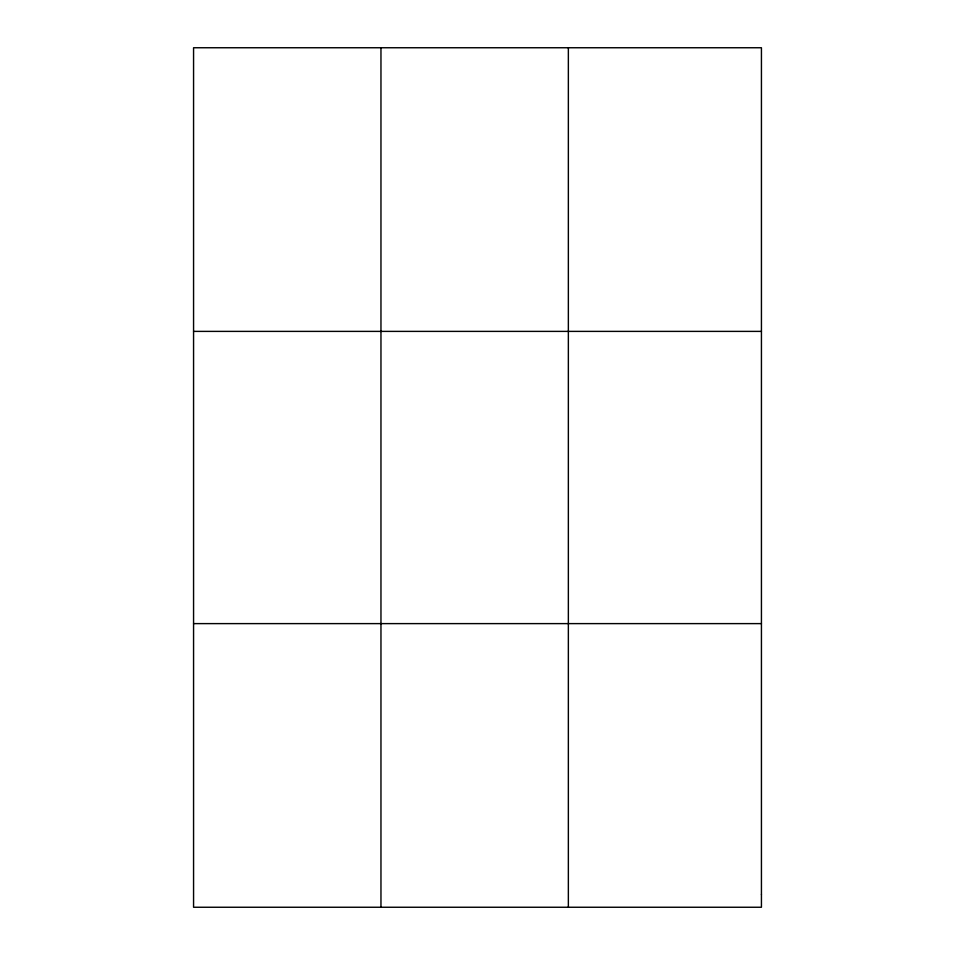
<?xml version="1.0" encoding="UTF-8"?>
<svg xmlns="http://www.w3.org/2000/svg" width="955" height="955" viewBox="0 0 955 955"><rect width="100%" height="100%" fill="white"/><g stroke="black" fill="none" stroke-linecap="round" stroke-linejoin="round"><path stroke-width="1.43" d="M380.961 907.25L380.961 47.75M568.356 907.25L568.356 47.75M193.567 331.385L761.433 331.385M193.567 623.615L761.433 623.615M761.433 894.358L761.433 907.25L193.567 907.25L193.567 47.75L761.433 47.75L761.433 894.358"/></g></svg>
